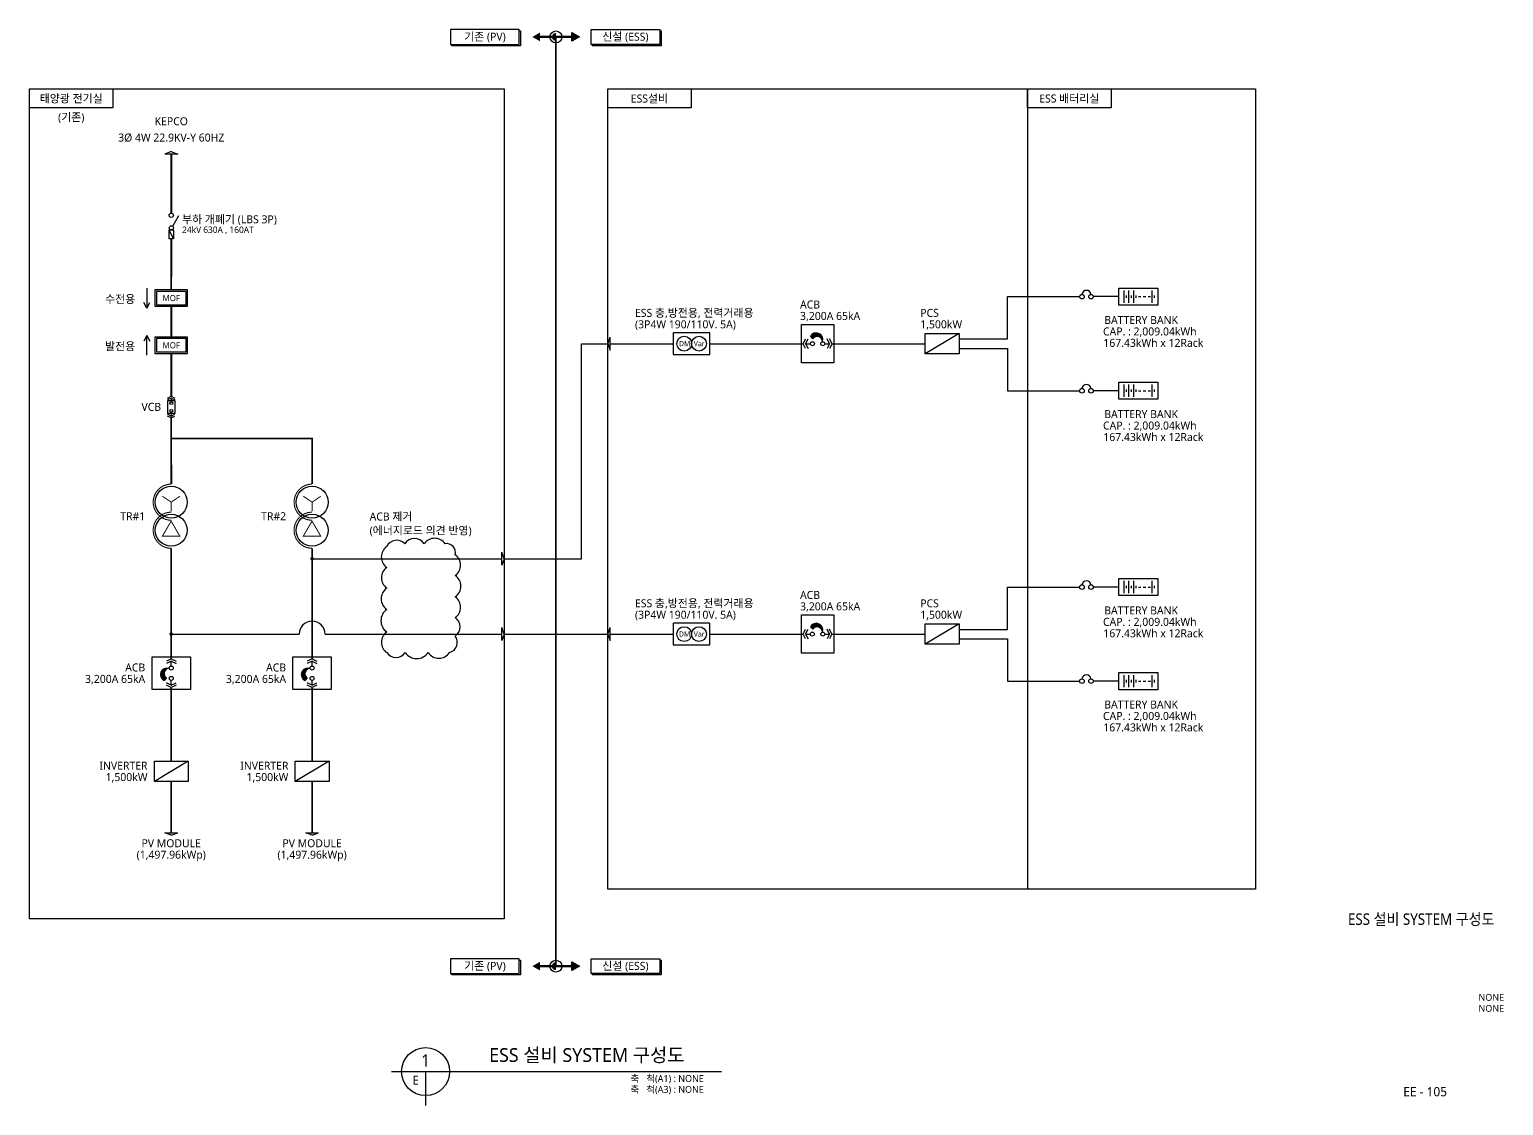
# Model space of a CAD drawing. Header units: millimetres. Extents: x 3366 to 637019, y 0 to 56757.
# Drawn here: x 572535 to 637019, y 2695 to 49788 of the extents above; entities that cross this region are included whole.
import ezdxf
from ezdxf.enums import TextEntityAlignment as Align

# ---------------------------------------------------------------- set-up
doc = ezdxf.new("R2010")
doc.units = ezdxf.units.MM
for name, pattern in [('C4', [19, 16, -1, 1, -1]), ('HIDDEN', [0.375, 0.25, -0.125]), ('LH2', [2.75, 2, -0.75])]:
    doc.linetypes.add(name, pattern=pattern)
for name, color, linetype in [('E-ELEC', 3, 'Continuous'), ('E-LINE', 4, 'Continuous'), ('E-TABL', 1, 'Continuous'), ('E-TEXT', 7, 'Continuous'), ('도면 TITLE', 4, 'Continuous')]:
    doc.layers.add(name, color=color, linetype=linetype)
doc.styles.add('MG', font='malgun.ttf')

# ---------------------------------------------------------------- blocks, each defined once
blk = doc.blocks.new('zw$C711')
at = {"linetype": 'Continuous', "const_width": 76.9}
for points in [[(-237, 3, 1), (-160, 3, 1)], [(-160, 3, -1), (-237, 3, -1)]]:
    blk.add_lwpolyline(points, format="xyb", close=True, dxfattribs=at)

msp = doc.modelspace()

# ---------------------------------------------------------------- hatches: boundary and pattern name
at = {"layer": 'E-ELEC'}
for points in [[(606698.4, 36351.2), (606803.4, 36246.3, -0.7207592), (607223.3, 36141.3, 0.9260311)], [(606697.6, 23641), (606802.6, 23536, -0.7207592), (607222.5, 23431, 0.9260311)], [(578421.9, 21300.5), (578526.9, 21405.5, -0.7207592), (578631.9, 21825.4, 0.9260311)], [(584585.1, 21300.5), (584690.1, 21405.5, -0.7207592), (584795.1, 21825.4, 0.9260311)]]:
    msp.add_hatch(color=256, dxfattribs=at).paths.add_polyline_path(points)
at = {"layer": 'E-TABL', "ltscale": 200}
for points in [[(594865.9, 49652.9), (594535.6, 49462.2), (594865.9, 49271.6)], [(596261.9, 49271.6), (596592.2, 49462.2), (596261.9, 49652.9)], [(594865.9, 8984.9), (594535.6, 8794.3), (594865.9, 8603.6)], [(596261.9, 8603.6), (596592.2, 8794.3), (596261.9, 8984.9)]]:
    msp.add_hatch(color=256, dxfattribs=at).paths.add_polyline_path(points)

# ---------------------------------------------------------------- linework, layer by layer
at = {"color": 6}
msp.add_lwpolyline([(588164.8, 22515.7, 0.5205671), (588973.7, 22515.7, 0.5205671), (589972.6, 22515.7, 0.5205671), (590914.4, 22515.7, 0.5205671), (591162, 23240.6, 0.5205671), (591162, 24048.2, 0.5205671), (591162, 24954.4, 0.5205671), (591162, 25897.5, 0.5205671), (591162, 26796.9, 0.5205671), (590715.8, 27283.6, 0.5205671), (589800.3, 27283.6, 0.5205671), (588950.9, 27283.6, 0.5205671), (588164.8, 27159.6, 0.5205671), (588164.8, 26242.4, 0.5205671), (588164.8, 25344.4, 0.5205671), (588164.8, 24403.1, 0.5205671), (588164.8, 23424.3, 0.5205671)], format="xyb", close=True, dxfattribs=at)
at = {"layer": 'E-ELEC', "linetype": 'Continuous'}
for p, q in [((578739.5, 44443.1), (578456.3, 44335.9)), ((579020.7, 44335.9), (578456.3, 44335.9)), ((578799.5, 41173.9), (579075.1, 41646.4)), ((597830.6, 36036.3), (597937.8, 36319.6)), ((597937.8, 35755.1), (597937.8, 36319.6)), ((593300.1, 26624.3), (593192.9, 26907.5)), ((593192.9, 26343.1), (593192.9, 26907.5)), ((593300.1, 23326.1), (593192.9, 23609.3)), ((593192.9, 23044.9), (593192.9, 23609.3)), ((597829.8, 23326.1), (597937.1, 23609.3)), ((597937.1, 23044.9), (597937.1, 23609.3)), ((578454.6, 14630.9), (579019.1, 14630.9)), ((578735.8, 14523.6), (579019.1, 14630.9)), ((584617.8, 14630.9), (585182.2, 14630.9)), ((584899, 14523.6), (585182.2, 14630.9))]:
    msp.add_line(p, q, dxfattribs=at)
at = {"layer": 'E-ELEC'}
for p, q in [((578834.4, 40625.5), (578640.5, 41013.3)), ((620192, 37722.3), (620192, 38469.6)), ((620192, 38469.6), (621900.1, 38469.6)), ((620405.5, 38362.8), (620405.5, 37829.1)), ((620512.3, 38149.3), (620512.3, 38042.6)), ((620619, 38362.8), (620619, 37829.1)), ((620725.8, 38149.3), (620725.8, 38042.6)), ((620832.6, 38362.8), (620832.6, 37829.1)), ((620939.3, 38149.3), (620939.3, 38042.6)), ((621046.1, 38096), (621152.8, 38096)), ((621259.6, 38096), (621366.3, 38096)), ((621473.1, 38096), (621579.9, 38096)), ((621633.2, 38362.8), (621633.2, 37829.1)), ((621740, 38149.3), (621740, 38042.6)), ((621900.1, 38469.6), (621900.1, 37722.3)), ((621900.1, 37722.3), (620192, 37722.3)), ((606383.5, 36036.3), (606488.5, 36246.3)), ((606488.5, 36036.3), (606593.4, 36246.3)), ((606803.4, 36246.3), (606698.4, 36351.2)), ((607538.2, 36036.3), (607433.2, 36246.3)), ((607643.1, 36036.3), (607538.2, 36246.3)), ((613201.1, 36482), (611724.6, 35590.7)), ((606488.5, 35826.4), (606383.5, 36036.3)), ((606488.5, 36036.3), (606593.4, 35826.4)), ((606488.5, 36036.3), (606698.4, 36036.3)), ((607328.2, 36036.3), (607538.2, 36036.3)), ((607538.2, 36036.3), (607433.2, 35826.4)), ((607643.1, 36036.3), (607538.2, 35826.4)), ((620192, 33603.1), (620192, 34350.4)), ((620192, 34350.4), (621900.1, 34350.4)), ((620405.5, 34243.6), (620405.5, 33709.8)), ((620619, 34243.6), (620619, 33709.8)), ((620832.6, 34243.6), (620832.6, 33709.8)), ((621633.2, 34243.6), (621633.2, 33709.8)), ((621900.1, 34350.4), (621900.1, 33603.1)), ((578580.1, 33656), (578737.1, 33734.5)), ((578737.1, 33656), (578580.1, 33577.5)), ((578737.1, 33734.5), (578894.1, 33656)), ((578737.1, 33656), (578894.1, 33577.5)), ((578737.1, 33656), (578737.1, 33499)), ((621900.1, 33603.1), (620192, 33603.1)), ((620512.3, 34030.1), (620512.3, 33923.3)), ((620725.8, 34030.1), (620725.8, 33923.3)), ((620939.3, 34030.1), (620939.3, 33923.3)), ((621046.1, 33976.7), (621152.8, 33976.7)), ((621259.6, 33976.7), (621366.3, 33976.7)), ((621473.1, 33976.7), (621579.9, 33976.7)), ((621740, 34030.1), (621740, 33923.3)), ((578737.1, 32871.1), (578580.1, 32949.6)), ((578737.1, 33028.1), (578737.1, 32871.1)), ((578737.1, 32871.1), (578894.1, 32949.6)), ((578737.1, 32792.6), (578580.1, 32871.1)), ((578737.1, 32792.6), (578894.1, 32871.1)), ((620191.2, 25012), (620191.2, 25759.3)), ((620191.2, 25759.3), (621899.4, 25759.3)), ((620404.8, 25652.6), (620404.8, 25118.8)), ((620511.5, 25439.1), (620511.5, 25332.3)), ((620618.3, 25652.6), (620618.3, 25118.8)), ((620725, 25439.1), (620725, 25332.3)), ((620831.8, 25652.6), (620831.8, 25118.8)), ((620938.5, 25439.1), (620938.5, 25332.3)), ((621045.3, 25385.7), (621152.1, 25385.7)), ((621258.8, 25385.7), (621365.6, 25385.7)), ((621472.3, 25385.7), (621579.1, 25385.7)), ((621632.5, 25652.6), (621632.5, 25118.8)), ((621739.2, 25439.1), (621739.2, 25332.3)), ((621899.4, 25759.3), (621899.4, 25012)), ((621899.4, 25012), (620191.2, 25012)), ((606382.7, 23326.1), (606487.7, 23536)), ((606487.7, 23116.1), (606382.7, 23326.1)), ((606487.7, 23326.1), (606592.6, 23536)), ((606487.7, 23326.1), (606592.6, 23116.1)), ((606487.7, 23326.1), (606697.6, 23326.1)), ((606802.6, 23536), (606697.6, 23641)), ((607327.4, 23326.1), (607537.4, 23326.1)), ((607537.4, 23326.1), (607432.4, 23536)), ((607537.4, 23326.1), (607432.4, 23116.1)), ((607642.4, 23326.1), (607537.4, 23536)), ((607642.4, 23326.1), (607537.4, 23116.1)), ((613200.3, 23771.7), (611723.8, 22880.4)), ((578736.9, 22245.3), (578526.9, 22140.3)), ((578736.9, 22140.3), (578526.9, 22035.3)), ((578736.9, 22245.3), (578946.8, 22140.3)), ((578736.9, 22140.3), (578946.8, 22035.3)), ((578736.9, 21930.4), (578736.9, 22140.3)), ((584900, 22245.3), (584690.1, 22140.3)), ((584900, 22140.3), (584690.1, 22035.3)), ((584900, 22245.3), (585110, 22140.3)), ((584900, 22140.3), (585110, 22035.3)), ((584900, 21930.4), (584900, 22140.3)), ((578526.9, 21405.5), (578421.9, 21300.5)), ((578736.9, 21090.6), (578736.9, 21300.5)), ((584690.1, 21405.5), (584585.1, 21300.5)), ((584900, 21090.6), (584900, 21300.5)), ((620191.2, 20892.8), (620191.2, 21640.1)), ((620191.2, 21640.1), (621899.4, 21640.1)), ((620404.8, 21533.3), (620404.8, 20999.6)), ((620511.5, 21319.8), (620511.5, 21213.1)), ((620618.3, 21533.3), (620618.3, 20999.6)), ((620725, 21319.8), (620725, 21213.1)), ((620831.8, 21533.3), (620831.8, 20999.6)), ((620938.5, 21319.8), (620938.5, 21213.1)), ((621632.5, 21533.3), (621632.5, 20999.6)), ((621739.2, 21319.8), (621739.2, 21213.1)), ((621899.4, 21640.1), (621899.4, 20892.8)), ((578736.9, 21090.6), (578526.9, 21195.6)), ((578736.9, 20985.6), (578526.9, 21090.6)), ((578736.9, 21090.6), (578946.8, 21195.6)), ((578946.8, 21090.6), (578736.9, 20985.6)), ((584900, 21090.6), (584690.1, 21195.6)), ((584900, 20985.6), (584690.1, 21090.6)), ((584900, 21090.6), (585110, 21195.6)), ((585110, 21090.6), (584900, 20985.6)), ((621899.4, 20892.8), (620191.2, 20892.8)), ((621045.3, 21266.4), (621152.1, 21266.4)), ((621258.8, 21266.4), (621365.6, 21266.4)), ((621472.3, 21266.4), (621579.1, 21266.4)), ((579475.1, 17764.7), (577998.6, 16873.4)), ((585638.3, 17764.7), (584161.8, 16873.4))]:
    msp.add_line(p, q, dxfattribs=at)
at = {"layer": 'E-ELEC', "linetype": 'Continuous'}
for points in [[(578737.5, 44443.1), (579020.7, 44335.9)], [(597830.6, 36038.4), (597937.8, 35755.1)], [(593300.1, 26626.3), (593192.9, 26343.1)], [(593300.1, 23328.1), (593192.9, 23044.9)], [(597829.8, 23328.1), (597937.1, 23044.9)], [(578737.9, 14523.6), (578454.6, 14630.9)], [(584901.1, 14523.6), (584617.8, 14630.9)]]:
    msp.add_lwpolyline(points, dxfattribs=at)
msp.add_lwpolyline([(578834.4, 40625.5), (578640.5, 40625.5), (578640.5, 41013.3), (578834.4, 41013.3)], close=True, dxfattribs=at)
at = {"layer": 'E-ELEC'}
for points in [[(579451.7, 38390.2), (578022.6, 38390.2), (578022.6, 37675.7), (579451.7, 37675.7)], [(579451.7, 36324.7), (578022.6, 36324.7), (578022.6, 35610.2), (579451.7, 35610.2)], [(611724.6, 36482), (613201.1, 36482), (613201.1, 35590.7), (611724.6, 35590.7)], [(578567.9, 33535.7), (578567.9, 32991.4), (578906.3, 32991.4), (578906.3, 33535.7)], [(611723.8, 23771.7), (613200.3, 23771.7), (613200.3, 22880.4), (611723.8, 22880.4)], [(577998.6, 17764.7), (579475.1, 17764.7), (579475.1, 16873.4), (577998.6, 16873.4)], [(584161.8, 17764.7), (585638.3, 17764.7), (585638.3, 16873.4), (584161.8, 16873.4)]]:
    msp.add_lwpolyline(points, close=True, dxfattribs=at)
at = {"layer": 'E-ELEC', "color": 1}
for points in [[(579389, 38327.5), (578085.3, 38327.5), (578085.3, 37738.4), (579389, 37738.4)], [(579389, 36262), (578085.3, 36262), (578085.3, 35672.9), (579389, 35672.9)]]:
    msp.add_lwpolyline(points, close=True, dxfattribs=at)
at = {"layer": 'E-ELEC', "const_width": 46.8}
for points in [[(578737.1, 29890.7, 1), (578737.1, 28309.7, 1)], [(584900.3, 29890.7, 1), (584900.3, 28309.7, 1)], [(578737.1, 28662.7, 1), (578737.1, 27081.7, 1)], [(584900.3, 28662.7, 1), (584900.3, 27081.7, 1)]]:
    msp.add_lwpolyline(points, format="xyb", dxfattribs=at)
at = {"layer": 'E-ELEC', "linetype": 'Continuous', "const_width": 42.3}
for points in [[(579113, 29359.4), (578737.1, 29100.2), (578350.7, 29359.4)], [(578737.1, 29100.2), (578731.9, 28699.3)], [(585276.2, 29359.4), (584900.3, 29100.2), (584513.9, 29359.4)], [(584900.3, 29100.2), (584895.1, 28699.3)], [(578350.7, 27613), (579113, 27613), (578731.9, 28273.1), (578350.7, 27613)], [(584513.9, 27613), (585276.2, 27613), (584895.1, 28273.1), (584513.9, 27613)]]:
    msp.add_lwpolyline(points, dxfattribs=at)
at = {"layer": 'E-ELEC', "linetype": 'Continuous'}
for centre, radius in [((578737.5, 41651.2), 91.7), ((578739.1, 41105), 91.7), ((578737.1, 29100.2), 696.6), ((584900.3, 29100.2), 696.6), ((578737.1, 27872.2), 696.6), ((584900.3, 27872.2), 696.6)]:
    msp.add_circle(centre, radius, dxfattribs=at)
at = {"layer": 'E-ELEC'}
for centre, radius in [((618576.1, 38096), 100.3), ((618972.2, 38096), 100.3), ((601176.2, 36036.3), 324.1), ((601824.5, 36036.3), 324.1), ((606785.9, 36036.3), 87.5), ((607240.7, 36036.3), 87.5), ((618576.1, 33976.7), 100.3), ((618972.2, 33976.7), 100.3), ((578737.1, 33433.6), 65.4), ((578737.1, 33093.5), 65.4), ((618575.3, 25385.7), 100.3), ((618971.4, 25385.7), 100.3), ((601175.4, 23326.1), 324.1), ((601823.7, 23326.1), 324.1), ((606785.1, 23326.1), 87.5), ((607240, 23326.1), 87.5), ((578736.9, 21842.9), 87.5), ((584900, 21842.9), 87.5), ((578736.9, 21388), 87.5), ((584900, 21388), 87.5), ((618575.3, 21266.4), 100.3), ((618971.4, 21266.4), 100.3)]:
    msp.add_circle(centre, radius, dxfattribs=at)
for centre, radius, start, end in [((618774.1, 38172), 199.5, 6.972985, 173.027015), ((606952.7, 36226.1), 283.5, 342.597296, 153.799885), ((606995.8, 36123.8), 228.1, 4.398705, 147.528808), ((618774.1, 34052.7), 199.5, 6.972985, 173.027015), ((618773.4, 25461.7), 199.5, 6.972985, 173.027015), ((606952, 23515.8), 283.5, 342.597296, 153.799885), ((606995, 23413.5), 228.1, 4.398705, 147.528808), ((578547.1, 21554.9), 283.5, 72.597296, 243.799885), ((578649.4, 21598), 228.1, 94.398705, 237.528808), ((584710.3, 21554.9), 283.5, 72.597296, 243.799885), ((584812.6, 21598), 228.1, 94.398705, 237.528808), ((618773.4, 21342.5), 199.5, 6.972985, 173.027015)]:
    msp.add_arc(centre, radius, start, end, dxfattribs=at)
at = {"layer": 'E-LINE'}
for p, q in [((620192, 38096), (619072.5, 38096)), ((596679.1, 26624.3), (596679.1, 36036.3)), ((596679.1, 36036.3), (597829.8, 36036.3)), ((597937.8, 36036.3), (600689.5, 36036.3)), ((602302, 36036.3), (606383.5, 36036.3)), ((620192, 33976.7), (619072.5, 33976.7)), ((593299.3, 26624.3), (596679.1, 26624.3)), ((620191.2, 25385.7), (619071.7, 25385.7)), ((593299.3, 23326.1), (597829.8, 23326.1)), ((597937.1, 23326.1), (600688.7, 23326.1)), ((602301.2, 23326.1), (606382.7, 23326.1)), ((620191.2, 21266.4), (619071.7, 21266.4))]:
    msp.add_line(p, q, dxfattribs=at)
at = {"layer": 'E-LINE', "const_width": 80}
for points in [[(578737.5, 41742.9), (578737.5, 44335.5)], [(578738.2, 40625.5), (578737.1, 38390.2)], [(578737.5, 37675.7), (578737.5, 36324.7)], [(578737.5, 35610.2), (578737.5, 33734.3)], [(578737.5, 29890.9), (578737.1, 32792.6)], [(578737.3, 31890.2), (584900.3, 31890.2), (584900.3, 29890.7)], [(578736.9, 22245.3), (578737.1, 27081.7)], [(584900, 22245.3), (584900.3, 27081.7)], [(578736.9, 20985.6), (578736.9, 17764.7)], [(584900, 20985.6), (584900, 17764.7)], [(578736.9, 16873.4), (578736.9, 14630.9)], [(584900, 16873.4), (584900, 14630.9)]]:
    msp.add_lwpolyline(points, dxfattribs=at)
at = {"layer": 'E-LINE'}
for points in [[(613201.1, 36242.1), (615314.4, 36242.1), (615314.4, 38096), (618475.8, 38096)], [(607643.1, 36036.3), (611724.6, 36036.3)], [(613201.1, 35830.6), (615314.4, 35830.6), (615314.4, 33976.7), (618475.8, 33976.7)], [(584900.2, 26624.3), (593192.9, 26625.3)], [(613200.3, 23531.8), (615313.6, 23531.8), (615313.6, 25385.7), (618475, 25385.7)], [(578736.9, 23326.1), (584331.7, 23326.1)], [(585468.7, 23326.1), (593192.9, 23326.1)], [(607642.4, 23326.1), (611723.8, 23326.1)], [(613200.3, 23120.3), (615313.6, 23120.3), (615313.6, 21266.4), (618475, 21266.4)]]:
    msp.add_lwpolyline(points, dxfattribs=at)
msp.add_arc((584900.2, 23326.1), 568.5, 0, 180, dxfattribs=at)
at = {"layer": 'E-TABL', "linetype": 'C4'}
msp.add_line((597829.8, 47193), (626168.7, 47193), dxfattribs=at)
at = {"layer": 'E-TABL', "ltscale": 2}
for p, q in [((577668, 38461.9), (577668, 37592.9)), ((577668, 37592.9), (577538, 37842.9)), ((577668, 37592.9), (577798, 37842.9)), ((577668, 36396.4), (577538, 36146.4)), ((577668, 36396.4), (577798, 36146.4)), ((577668, 35527.4), (577668, 36396.4))]:
    msp.add_line(p, q, dxfattribs=at)
at = {"layer": 'E-TABL', "linetype": 'ByBlock'}
for points in [[(593963.2, 49788.2), (590960, 49788.2), (590960, 49136.2), (593963.2, 49136.2)], [(597103.9, 49788.2), (600107.1, 49788.2), (600107.1, 49136.2), (597103.9, 49136.2)], [(593963.2, 9120.3), (590960, 9120.3), (590960, 8468.3), (593963.2, 8468.3)], [(597103.9, 9120.3), (600107.1, 9120.3), (600107.1, 8468.3), (597103.9, 8468.3)]]:
    msp.add_lwpolyline(points, close=True, dxfattribs=at)
for points in [[(593963.2, 49729.9), (594021.6, 49729.9), (594021.6, 49077.8), (591018.4, 49077.8), (591018.4, 49136.2)], [(600107.1, 49729.9), (600165.5, 49729.9), (600165.5, 49077.8), (597162.3, 49077.8), (597162.3, 49136.2)], [(593963.2, 9061.9), (594021.6, 9061.9), (594021.6, 8409.9), (591018.4, 8409.9), (591018.4, 8468.3)], [(600107.1, 9061.9), (600165.5, 9061.9), (600165.5, 8409.9), (597162.3, 8409.9), (597162.3, 8468.3)]]:
    msp.add_lwpolyline(points, dxfattribs=at)
at = {"layer": 'E-TABL', "linetype": 'Continuous', "flags": 128}
for points in [[(596592.2, 49462.2), (596261.9, 49271.6), (596261.9, 49652.9)], [(596592.2, 8794.3), (596261.9, 8603.6), (596261.9, 8984.9)]]:
    msp.add_lwpolyline(points, close=True, dxfattribs=at)
at = {"layer": 'E-TABL', "ltscale": 200}
for points in [[(596255.5, 49462.2, 100, 100, 0), (594872.3, 49462.2, 0, 0, 0)], [(596255.5, 8794.3, 100, 100, 0), (594872.3, 8794.3, 0, 0, 0)]]:
    msp.add_lwpolyline(points, format="xyseb", dxfattribs=at)
at = {"layer": 'E-TABL', "linetype": 'Continuous', "flags": 128}
for points in [[(595563.9, 49549, 173.6, 173.6, 1), (595563.9, 49375.4, 0, 0, 0)], [(595563.9, 8881.1, 173.6, 173.6, 1), (595563.9, 8707.5, 0, 0, 0)]]:
    msp.add_lwpolyline(points, format="xyseb", dxfattribs=at)
at = {"layer": 'E-TABL', "linetype": 'HIDDEN', "ltscale": 30, "const_width": 70}
msp.add_lwpolyline([(595563.9, 49462.2), (595563.9, 8794.3)], dxfattribs=at)
at = {"layer": 'E-TABL', "linetype": 'C4'}
msp.add_lwpolyline([(572535.5, 47193), (593298, 47193), (593298, 10870), (572535.5, 10870)], close=True, dxfattribs=at)
at = {"layer": 'E-TABL'}
for points in [[(572535.5, 47193), (576188.4, 47193), (576188.4, 46354.8), (572535.5, 46354.8)], [(597829.8, 47193), (601482.8, 47193), (601482.8, 46354.8), (597829.8, 46354.8)], [(616196.8, 47193), (619849.8, 47193), (619849.8, 46354.8), (616196.8, 46354.8)]]:
    msp.add_lwpolyline(points, close=True, dxfattribs=at)
at = {"layer": 'E-TABL', "linetype": 'C4'}
for points in [[(626168.7, 12169.4), (597829.8, 12169.4), (597829.8, 47193)], [(616196.8, 47193), (616196.8, 12169.4)], [(626168.7, 47193), (626168.7, 12169.4)]]:
    msp.add_lwpolyline(points, dxfattribs=at)
at = {"layer": 'E-TABL', "linetype": 'Continuous'}
for points in [[(606302, 35197.7), (606302, 36874.9), (607724.6, 36874.9), (607724.6, 35197.7)], [(606301.2, 22487.5), (606301.2, 24164.7), (607723.8, 24164.7), (607723.8, 22487.5)], [(579575.5, 20904.2), (577898.2, 20904.2), (577898.2, 22326.7), (579575.5, 22326.7)], [(585738.6, 20904.2), (584061.4, 20904.2), (584061.4, 22326.7), (585738.6, 22326.7)]]:
    msp.add_lwpolyline(points, close=True, dxfattribs=at)
at = {"layer": 'E-TABL', "linetype": 'LH2'}
for points in [[(602302, 36508.3), (600689.5, 36508.3), (600689.5, 35564.4), (602302, 35564.4)], [(602301.2, 23798), (600688.7, 23798), (600688.7, 22854.1), (602301.2, 22854.1)]]:
    msp.add_lwpolyline(points, close=True, dxfattribs=at)
at = {"layer": 'E-TABL', "linetype": 'Continuous'}
for centre in [(595563.9, 49462.2), (595563.9, 8794.3)]:
    msp.add_circle(centre, 259.9, dxfattribs=at)
at = {"layer": '도면 TITLE'}
for p, q in [((588379.2, 4179.8), (602808.9, 4179.8)), ((589864.4, 4179.8), (589864.4, 2694.6))]:
    msp.add_line(p, q, dxfattribs=at)
msp.add_circle((589864.4, 4179.8), 1050.2, dxfattribs=at)

# ---------------------------------------------------------------- block references
at = {"layer": 'E-ELEC', "ltscale": 2}
for p in [(585098.4, 26621.5), (578935.1, 23323.3)]:
    msp.add_blockref('zw$C711', p, dxfattribs=at)

# ---------------------------------------------------------------- texts
at = {"layer": 'E-ELEC', "style": 'MG'}
for p in [(578737.1, 38033), (578737.1, 35967.4)]:
    msp.add_text('MOF', height=267.14, dxfattribs=at).set_placement(p, align=Align.MIDDLE)
for s, p in [('DM', (600947.1, 35927.3)), ('Var', (601595.3, 35927.3)), ('DM', (600946.3, 23217)), ('Var', (601594.5, 23217))]:
    msp.add_text(s, height=226.2, dxfattribs=at).set_placement(p)
at = {"layer": 'E-LINE', "style": 'MG'}
msp.add_text('부하 개폐기 (LBS 3P)', height=350, dxfattribs=at).set_placement((579211.9, 41305.1))
at = {"layer": 'E-TEXT', "linetype": 'ByBlock', "style": 'MG'}
for s, p in [('기존 (PV)', (592461.6, 49462.2)), ('신설 (ESS)', (598605.5, 49462.2)), ('기존 (PV)', (592461.6, 8794.3)), ('신설 (ESS)', (598605.5, 8794.3))]:
    msp.add_text(s, height=350, dxfattribs=at).set_placement(p, align=Align.MIDDLE)
at = {"layer": 'E-TEXT', "linetype": 'Continuous', "style": 'MG'}
for s, p in [('태양광 전기실', (574361.9, 46773.9)), ('ESS설비', (599656.3, 46773.9)), ('ESS 배터리실', (618023.3, 46773.9)), ('(기존)', (574361.9, 45935.8))]:
    msp.add_text(s, height=350, dxfattribs=at).set_placement(p, align=Align.MIDDLE)
at = {"layer": 'E-TEXT', "color": 0, "style": 'MG'}
for s, p in [('KEPCO', (578737.5, 45771.1)), ('3Ø 4W 22.9KV-Y 60HZ', (578737.5, 45057.8))]:
    msp.add_text(s, height=350, dxfattribs=at).set_placement(p, align=Align.MIDDLE)
at = {"layer": 'E-TEXT', "style": 'MG'}
msp.add_text('24kV 630A , 160AT', height=280, dxfattribs=at).set_placement((579211.9, 40883.3))
at = {"layer": 'E-TEXT', "linetype": 'Continuous', "style": 'MG'}
for s, p in [('수전용', (575841.4, 37812.1)), ('발전용', (575841.4, 35746.5))]:
    msp.add_text(s, height=350, rotation=360, dxfattribs=at).set_placement(p)
at = {"layer": 'E-TEXT', "style": 'MG'}
for s, p in [('ESS 충,방전용, 전력거래용', (599024.9, 37384.6)), ('(3P4W 190/110V. 5A)', (599024.9, 36884.6)), ('CAP. : 2,009.04kWh', (619497.8, 36573)), ('BATTERY BANK', (619553.2, 37073)), ('167.43kWh x 12Rack', (619511.9, 36072.2)), ('BATTERY BANK', (619553.2, 32953.8)), ('CAP. : 2,009.04kWh', (619497.8, 32453.8)), ('167.43kWh x 12Rack', (619511.9, 31953)), ('ESS 충,방전용, 전력거래용', (599024.1, 24674.4)), ('BATTERY BANK', (619552.5, 24362.8)), ('(3P4W 190/110V. 5A)', (599024.1, 24174.4)), ('CAP. : 2,009.04kWh', (619497.1, 23862.8)), ('167.43kWh x 12Rack', (619511.1, 23362)), ('BATTERY BANK', (619552.5, 20243.5)), ('CAP. : 2,009.04kWh', (619497.1, 19743.5)), ('167.43kWh x 12Rack', (619511.1, 19242.7))]:
    msp.add_text(s, height=350, dxfattribs=at).set_placement(p, align=Align.MIDDLE_LEFT)
at = {"layer": 'E-TEXT', "color": 0, "style": 'MG'}
for s, p in [('ACB', (606245.8, 37751.3)), ('3,200A 65kA', (606245.8, 37251.3)), ('PCS', (611502.5, 37384.6)), ('1,500kW', (611502.5, 36884.6)), ('VCB', (577435.7, 33272.5)), ('ACB', (606245, 25041)), ('3,200A 65kA', (606245, 24541)), ('PCS', (611501.7, 24674.4)), ('1,500kW', (611501.7, 24174.4))]:
    msp.add_text(s, height=350, dxfattribs=at).set_placement(p, align=Align.MIDDLE_LEFT)
for s, p in [('TR#1', (577598.2, 28486.2)), ('TR#2', (583761.4, 28486.2)), ('ACB', (577598.2, 21865.5)), ('ACB', (583761.4, 21865.5)), ('3,200A 65kA', (577598.2, 21365.5)), ('3,200A 65kA', (583761.4, 21365.5))]:
    msp.add_text(s, height=350, dxfattribs=at).set_placement(p, align=Align.MIDDLE_RIGHT)
at = {"layer": 'E-TEXT', "color": 6, "style": 'MG'}
for s, p in [('ACB 제거', (587415, 28471.8)), ('(에너지로드 의견 반영)', (587415, 27860))]:
    msp.add_text(s, height=350, dxfattribs=at).set_placement(p, align=Align.MIDDLE_LEFT)
at = {"layer": 'E-TEXT', "style": 'MG'}
for s, p in [('INVERTER', (577698.6, 17569)), ('INVERTER', (583861.8, 17569)), ('1,500kW', (577698.6, 17069)), ('1,500kW', (583861.8, 17069))]:
    msp.add_text(s, height=350, dxfattribs=at).set_placement(p, align=Align.MIDDLE_RIGHT)
for s, p in [('PV MODULE', (578735.8, 14173.6)), ('PV MODULE', (584899, 14173.6)), ('(1,497.96kWp)', (578735.8, 13673.6)), ('(1,497.96kWp)', (584899, 13673.6))]:
    msp.add_text(s, height=350, dxfattribs=at).set_placement(p, align=Align.MIDDLE_CENTER)
at = {"layer": '도면 TITLE', "style": 'MG', "width": 0.9}
msp.add_text('ESS 설비 SYSTEM 구성도', height=500, dxfattribs=at).set_placement((633415.5, 10851.8), align=Align.MIDDLE_CENTER)
at = {"layer": '도면 TITLE', "style": 'MG'}
for s, p in [('NONE', (637042.1, 7428.5)), ('NONE', (637042.1, 6947)), ('축   척(A1) : NONE', (602033.1, 3875.7)), ('축   척(A3) : NONE', (602033.1, 3400.9))]:
    msp.add_text(s, height=300, dxfattribs=at).set_placement(p, align=Align.MIDDLE_RIGHT)
msp.add_text('ESS 설비 SYSTEM 구성도', height=600, dxfattribs=at).set_placement((592642.2, 4905.4), align=Align.MIDDLE_LEFT)
for s, height, p in [('1', 544.4, (589864.4, 4664.5)), ('E', 388.9, (589426.9, 3802.3))]:
    msp.add_text(s, height=height, dxfattribs=at).set_placement(p, align=Align.MIDDLE)
msp.add_text('EE - 105', height=400, dxfattribs=at).set_placement((633590.9, 3300), align=Align.MIDDLE_CENTER)

doc.saveas('drawing.dxf')
